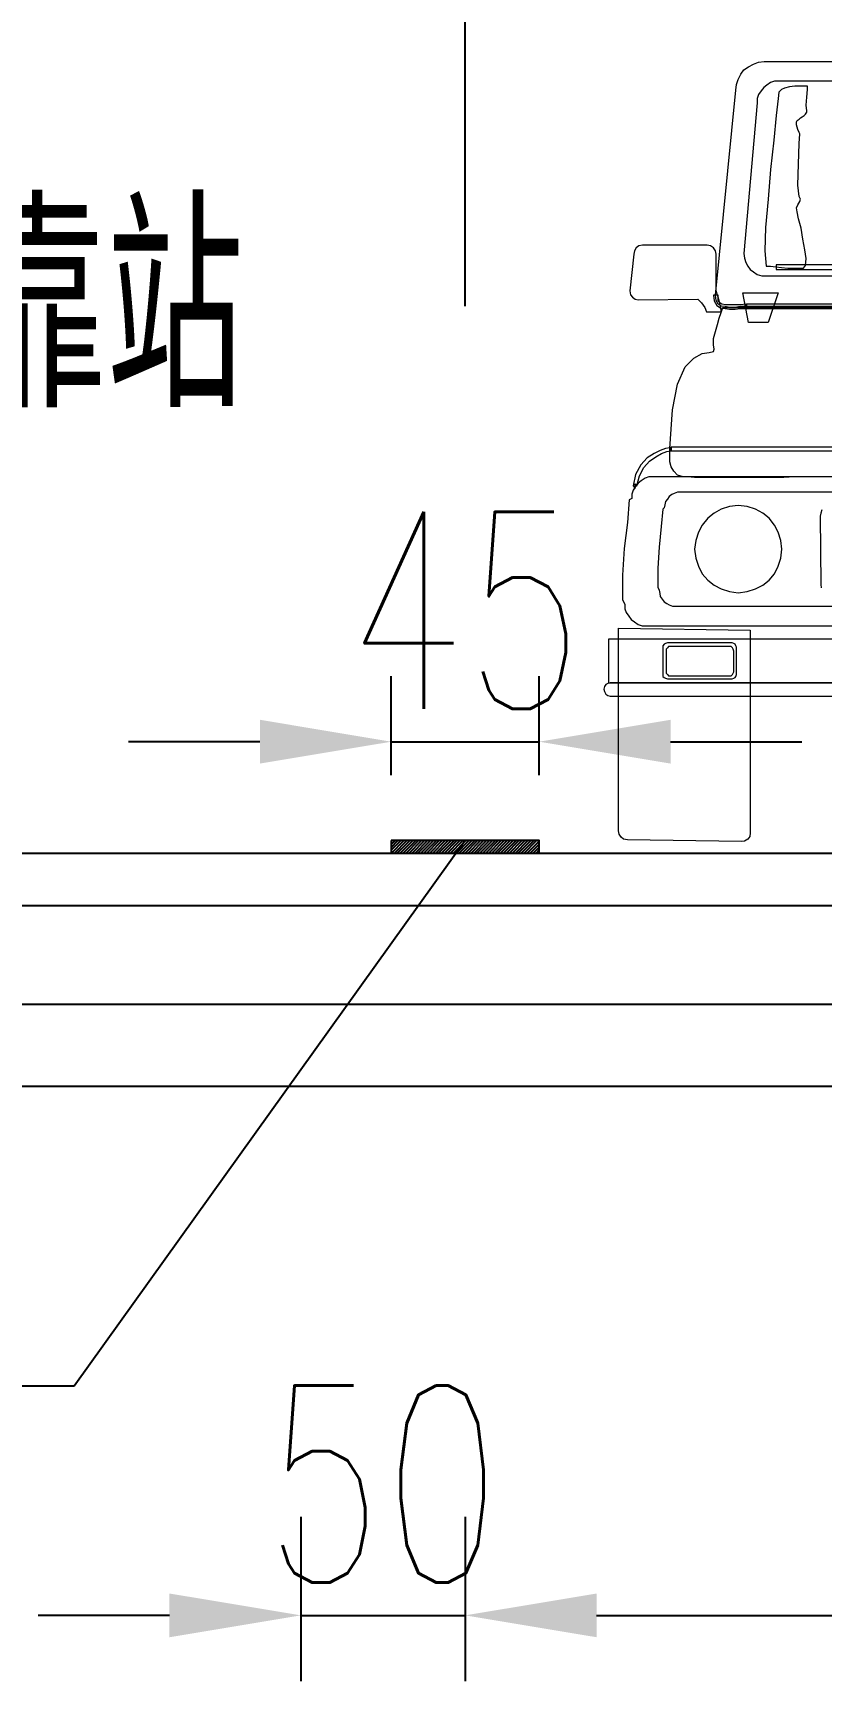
# Model space of a CAD drawing. Extents: x -941089 to 947074, y -2579987 to 8.
# Drawn here: x 2106.74 to 2118.73, y -223.98 to -198.88 of the extents above; entities that cross this region are included whole.
import ezdxf

# ---------------------------------------------------------------- set-up
doc = ezdxf.new("R2010")
doc.units = 0
doc.header["$LTSCALE"] = 5
doc.header["$PDMODE"] = 32
doc.header["$PDSIZE"] = 0.3
doc.layers.get('0').update_dxf_attribs({"linetype": 'CONTINUOUS'})
doc.layers.get('Defpoints').update_dxf_attribs({"linetype": 'CONTINUOUS'})
for name, color, linetype in [('尺寸', 2, 'CONTINUOUS'), ('尺寸标注', 7, 'CONTINUOUS'), ('文字', 7, 'CONTINUOUS')]:
    doc.layers.add(name, color=color, linetype=linetype)
doc.layers.add('标注', color=4, linetype='CONTINUOUS', lineweight=15)
doc.layers.add('车人', color=7, linetype='CONTINUOUS', lineweight=9)
doc.styles.get("Standard").update_dxf_attribs({"font": 'simplex1.shx', "width": 0.7, "bigfont": 'hztxt.shx'})
doc.dimstyles.new('比例1：200', dxfattribs={"dimtxt": 3, "dimasz": 2, "dimexe": 1, "dimexo": 1, "dimgap": 0.5, "dimtad": 1, "dimlfac": 20, "dimzin": 13, "dimdsep": 46, "dimtxsty": 'Standard', "dimcen": -0.09, "dimclrd": 256, "dimclre": 256, "dimclrt": 4, "dimaunit": 1, "dimadec": 0, "dimazin": 0, "dimtfac": 0.0005, "dimtix": 1, "dimtmove": 2, "dimatfit": 3, "dimfxl": 0, "dimtolj": 1, "dimtzin": 13, "dimarcsym": 0})

# ---------------------------------------------------------------- blocks, each defined once
blk = doc.blocks.new('carbb')
at = {"layer": '车人', "color": 143}
for p, q in [((-0.688, 2.0059), (-0.6735, 2.0077)), ((-0.6735, 2.0077), (-0.0306, 2.0077)), ((-0.7394, 1.9625), (-0.7329, 1.9755)), ((-0.7329, 1.9755), (-0.725, 1.9867)), ((-0.725, 1.9867), (-0.7137, 1.9947)), ((-0.7137, 1.9947), (-0.7007, 2.0012)), ((-0.7007, 2.0012), (-0.688, 2.0059)), ((-0.7974, 1.4148), (-0.7459, 1.9353)), ((-0.7459, 1.9353), (-0.7442, 1.9498)), ((-0.7442, 1.9498), (-0.7394, 1.9625)), ((-0.688, 1.924), (-0.6913, 1.9143)), ((-0.6815, 1.9338), (-0.688, 1.924)), ((-0.675, 1.9418), (-0.6815, 1.9338)), ((-0.667, 1.9483), (-0.675, 1.9418)), ((-0.6576, 1.9545), (-0.667, 1.9483)), ((-0.6478, 1.9577), (-0.6576, 1.9545)), ((-0.6366, 1.9577), (-0.6478, 1.9577)), ((-0.6366, 1.9305), (-0.6381, 1.9143)), ((-0.0306, 1.9577), (-0.6366, 1.9577)), ((-0.6301, 1.9368), (-0.6366, 1.9305)), ((-0.6366, 1.9305), (-0.6366, 1.9305)), ((-0.6221, 1.94), (-0.6301, 1.9368)), ((-0.6094, 1.9433), (-0.6221, 1.94)), ((-0.5964, 1.945), (-0.6094, 1.9433)), ((-0.5851, 1.945), (-0.5964, 1.945)), ((-0.5739, 1.945), (-0.5851, 1.945)), ((-0.5659, 1.945), (-0.5739, 1.945)), ((-0.5642, 1.945), (-0.5659, 1.945)), ((-0.5659, 1.9175), (-0.5642, 1.9368)), ((-0.5642, 1.9368), (-0.5642, 1.945)), ((-0.6913, 1.9031), (-0.725, 1.5206)), ((-0.6913, 1.9143), (-0.6913, 1.9031)), ((-0.6381, 1.9143), (-0.6431, 1.8711)), ((-0.5674, 1.8968), (-0.5659, 1.9175)), ((-0.5659, 1.8824), (-0.5674, 1.8968)), ((-0.5659, 1.8791), (-0.5659, 1.8824)), ((-0.6431, 1.8711), (-0.6493, 1.8085)), ((-0.5916, 1.8549), (-0.5899, 1.8581)), ((-0.5916, 1.8469), (-0.5916, 1.8549)), ((-0.5884, 1.8357), (-0.5916, 1.8469)), ((-0.5899, 1.8581), (-0.5851, 1.8614)), ((-0.5851, 1.8614), (-0.5819, 1.8646)), ((-0.5819, 1.8646), (-0.5772, 1.8679)), ((-0.5772, 1.8679), (-0.5721, 1.8711)), ((-0.5721, 1.8711), (-0.5692, 1.8741)), ((-0.5692, 1.8741), (-0.5659, 1.8791)), ((-0.6493, 1.8085), (-0.6576, 1.7343)), ((-0.5851, 1.8277), (-0.5884, 1.8357)), ((-0.5866, 1.7473), (-0.5851, 1.8002)), ((-0.5837, 1.8244), (-0.5851, 1.8277)), ((-0.5851, 1.8002), (-0.5837, 1.8244)), ((-0.6576, 1.7343), (-0.6638, 1.6589)), ((-0.5884, 1.6944), (-0.5866, 1.7473)), ((-0.5851, 1.6654), (-0.5884, 1.6944)), ((-0.6638, 1.6589), (-0.6703, 1.5865)), ((-0.5916, 1.6364), (-0.5884, 1.6444)), ((-0.5899, 1.6267), (-0.5916, 1.6364)), ((-0.5884, 1.6444), (-0.5837, 1.6524)), ((-0.5819, 1.6589), (-0.5851, 1.6654)), ((-0.5837, 1.6524), (-0.5819, 1.6589)), ((-0.5866, 1.6089), (-0.5899, 1.6267)), ((-0.5804, 1.585), (-0.5866, 1.6089)), ((-0.6703, 1.5865), (-0.672, 1.5271)), ((-0.5754, 1.5575), (-0.5804, 1.585)), ((-0.5707, 1.5303), (-0.5754, 1.5575)), ((-1.0046, 1.5191), (-1.0143, 1.426)), ((-1.0031, 1.5271), (-1.0046, 1.5191)), ((-0.9981, 1.5351), (-1.0031, 1.5271)), ((-0.9916, 1.5401), (-0.9981, 1.5351)), ((-0.9821, 1.5416), (-0.9916, 1.5401)), ((-0.8181, 1.5416), (-0.9821, 1.5416)), ((-0.8101, 1.5401), (-0.8181, 1.5416)), ((-0.8021, 1.5351), (-0.8101, 1.5401)), ((-0.7974, 1.5271), (-0.8021, 1.5351)), ((-0.7956, 1.5191), (-0.7974, 1.5271)), ((-0.7956, 1.426), (-0.7956, 1.5191)), ((-0.725, 1.5206), (-0.7235, 1.5093)), ((-0.7235, 1.5093), (-0.7202, 1.4981)), ((-0.672, 1.5271), (-0.6688, 1.4886)), ((-0.5674, 1.5079), (-0.5707, 1.5303)), ((-0.5692, 1.4901), (-0.5674, 1.5079)), ((-0.7202, 1.4981), (-0.7152, 1.4886)), ((-0.7152, 1.4886), (-0.709, 1.4804)), ((-0.709, 1.4804), (-0.7007, 1.4742)), ((-0.7007, 1.4742), (-0.6913, 1.4677)), ((-0.6913, 1.4677), (-0.68, 1.4644)), ((-0.68, 1.4644), (-0.6688, 1.4644)), ((-0.6688, 1.4886), (-0.6655, 1.4886)), ((-0.6688, 1.4644), (-0.0179, 1.4644)), ((-0.6655, 1.4886), (-0.6576, 1.4886)), ((-0.6576, 1.4886), (-0.6446, 1.4869)), ((-0.6446, 1.4869), (-0.6301, 1.4854)), ((-0.0194, 1.4916), (-0.6431, 1.4916)), ((-0.6431, 1.4916), (-0.6431, 1.4804)), ((-0.6431, 1.4804), (-0.0194, 1.4804)), ((-0.6301, 1.4854), (-0.6141, 1.4836)), ((-0.6141, 1.4836), (-0.5979, 1.4836)), ((-0.5979, 1.4836), (-0.5851, 1.4836)), ((-0.5851, 1.4836), (-0.5739, 1.4836)), ((-0.5739, 1.4836), (-0.5692, 1.4901)), ((-1.0143, 1.426), (-1.0126, 1.4162)), ((-0.7956, 1.426), (-0.7956, 1.426)), ((-0.7876, 1.4017), (-0.7956, 1.426)), ((-1.0126, 1.4162), (-1.0078, 1.4097)), ((-1.0078, 1.4097), (-1.0013, 1.405)), ((-1.0013, 1.405), (-0.9933, 1.4032)), ((-0.9933, 1.4032), (-0.8423, 1.405)), ((-0.8423, 1.405), (-0.839, 1.4017)), ((-0.839, 1.4017), (-0.8325, 1.3952)), ((-0.8325, 1.3952), (-0.8246, 1.384)), ((-0.8246, 1.384), (-0.8198, 1.3728)), ((-0.8021, 1.4148), (-0.8021, 1.4148)), ((-0.7923, 1.4148), (-0.8021, 1.4148)), ((-0.8021, 1.4148), (-0.8006, 1.4003)), ((-0.8021, 1.4148), (-0.8021, 1.4148)), ((-0.8006, 1.4003), (-0.7941, 1.389)), ((-0.7956, 1.4017), (-0.7974, 1.4148)), ((-0.7909, 1.392), (-0.7956, 1.4017)), ((-0.7941, 1.389), (-0.7844, 1.3825)), ((-0.7909, 1.4148), (-0.7923, 1.4148)), ((-0.7909, 1.4017), (-0.7909, 1.4148)), ((-0.7861, 1.3952), (-0.7909, 1.4017)), ((-0.7829, 1.3873), (-0.7909, 1.392)), ((-0.7844, 1.3858), (-0.7876, 1.4017)), ((-0.7811, 1.392), (-0.7861, 1.3952)), ((-0.7829, 1.376), (-0.7844, 1.3858)), ((-0.7844, 1.3825), (-0.7731, 1.3808)), ((-0.7731, 1.3858), (-0.7829, 1.3873)), ((-0.7829, 1.3713), (-0.7796, 1.3808)), ((-0.7717, 1.3905), (-0.7811, 1.392)), ((-0.7796, 1.3808), (-0.7779, 1.384)), ((-0.7779, 1.384), (0.7485, 1.3825)), ((-0.7619, 1.384), (-0.7731, 1.3858)), ((-0.7731, 1.3808), (-0.7619, 1.3793)), ((-0.7619, 1.3905), (-0.7717, 1.3905)), ((-0.7474, 1.3905), (-0.7619, 1.3905)), ((-0.7474, 1.384), (-0.7619, 1.384)), ((-0.7347, 1.3905), (-0.7474, 1.3905)), ((-0.7347, 1.3858), (-0.7474, 1.384)), ((-0.7474, 1.3793), (-0.7347, 1.3808)), ((-0.7184, 1.392), (-0.7347, 1.3905)), ((-0.7184, 1.3858), (-0.7347, 1.3858)), ((-0.7347, 1.3808), (-0.7184, 1.3808)), ((-0.7282, 1.421), (-0.7282, 1.421)), ((-0.7137, 1.3456), (-0.7282, 1.421)), ((-0.7282, 1.421), (-0.6381, 1.421)), ((-0.0179, 1.392), (-0.7184, 1.392)), ((-0.7184, 1.3808), (-0.7184, 1.392)), ((-0.7184, 1.392), (-0.7184, 1.3808)), ((-0.7184, 1.392), (-0.7184, 1.392)), ((-0.0179, 1.3858), (-0.7184, 1.3858)), ((-0.7184, 1.3808), (-0.0179, 1.3808)), ((-0.7184, 1.3808), (-0.7184, 1.3808)), ((-0.7184, 1.3808), (-0.7184, 1.3808)), ((-0.6381, 1.421), (-0.6638, 1.3456)), ((-0.8198, 1.3728), (-0.7829, 1.3728)), ((-0.7974, 1.3231), (-0.7923, 1.3406)), ((-0.7923, 1.3406), (-0.7876, 1.3568)), ((-0.7876, 1.3568), (-0.7829, 1.3713)), ((-0.7829, 1.3728), (-0.7829, 1.376)), ((-0.7619, 1.3793), (-0.7474, 1.3793)), ((-0.6638, 1.3456), (-0.7137, 1.3456)), ((-0.8021, 1.3054), (-0.7974, 1.3231)), ((-0.8021, 1.2891), (-0.8021, 1.3054)), ((-0.8745, 1.233), (-0.8518, 1.2554)), ((-0.8518, 1.2554), (-0.8311, 1.2667)), ((-0.8311, 1.2667), (-0.8133, 1.2699)), ((-0.8133, 1.2699), (-0.8021, 1.2717)), ((-0.8006, 1.2779), (-0.8021, 1.2891)), ((-0.8021, 1.2717), (-0.8006, 1.2779)), ((-0.8937, 1.1895), (-0.8745, 1.233)), ((-0.9064, 1.1236), (-0.8937, 1.1895)), ((-0.9129, 1.0258), (-0.9064, 1.1236)), ((-0.9531, 1.0131), (-0.9709, 1.0018)), ((-0.9644, 0.9938), (-0.9484, 1.0051)), ((-0.9372, 1.021), (-0.9531, 1.0131)), ((-0.9484, 1.0051), (-0.9339, 1.0131)), ((-0.9242, 1.0258), (-0.9372, 1.021)), ((-0.9339, 1.0131), (-0.9209, 1.0181)), ((-0.9129, 1.0272), (-0.9242, 1.0258)), ((-0.9209, 1.0181), (-0.9115, 1.0196)), ((-0.9097, 1.029), (-0.9129, 1.0272)), ((-0.9129, 1.0225), (-0.9129, 1.0258)), ((-0.9129, 1.0163), (-0.9129, 1.0225)), ((-0.9129, 1.0051), (-0.9129, 1.0163)), ((-0.9129, 0.9924), (-0.9129, 1.0051)), ((-0.9115, 1.0196), (-0.9097, 1.0196)), ((-0.0147, 1.029), (-0.9097, 1.029)), ((-0.9097, 1.0196), (-0.9097, 1.029)), ((-0.9097, 1.029), (-0.9097, 1.0196)), ((-0.9097, 1.029), (-0.9097, 1.029)), ((-0.9097, 1.0196), (-0.0147, 1.0196)), ((-0.9097, 1.0196), (-0.9097, 1.0196)), ((-0.9097, 1.0196), (-0.9097, 1.0196)), ((-0.9868, 0.9841), (-0.9998, 0.9601)), ((-0.9901, 0.9569), (-0.9789, 0.9779)), ((-0.9709, 1.0018), (-0.9868, 0.9841)), ((-0.9789, 0.9779), (-0.9644, 0.9938)), ((-0.9097, 0.9794), (-0.9129, 0.9924)), ((-0.9032, 0.9681), (-0.9097, 0.9794)), ((-0.8937, 0.9584), (-0.9032, 0.9681)), ((-0.9998, 0.9601), (-1.0061, 0.9312)), ((-1.0061, 0.9312), (-1.0013, 0.9247)), ((-0.9998, 0.9297), (-1.0061, 0.9199)), ((-1.0013, 0.9359), (-1.0013, 0.9359)), ((-1.0013, 0.9247), (-1.0013, 0.9359)), ((-1.0013, 0.9359), (-0.9966, 0.9312)), ((-0.9933, 0.9377), (-0.9998, 0.9297)), ((-0.9966, 0.9312), (-0.9901, 0.9569)), ((-0.9854, 0.9442), (-0.9933, 0.9377)), ((-0.9756, 0.9504), (-0.9854, 0.9442)), ((-0.9661, 0.9536), (-0.9756, 0.9504)), ((-0.9546, 0.9536), (-0.9661, 0.9536)), ((-0.0161, 0.9536), (-0.9546, 0.9536)), ((-0.8792, 0.9536), (-0.8937, 0.9584)), ((-0.868, 0.9536), (-0.8792, 0.9536)), ((-0.8503, 0.9522), (-0.868, 0.9536)), ((-0.8293, 0.9522), (-0.8503, 0.9522)), ((-0.8036, 0.9522), (-0.8293, 0.9522)), ((-0.7764, 0.9522), (-0.8036, 0.9522)), ((-0.7459, 0.9522), (-0.7764, 0.9522)), ((-0.7152, 0.9522), (-0.7459, 0.9522)), ((-0.6833, 0.9522), (-0.7152, 0.9522)), ((-0.6525, 0.9522), (-0.6833, 0.9522)), ((-0.6236, 0.9522), (-0.6525, 0.9522)), ((-0.5964, 0.9536), (-0.6236, 0.9522)), ((-0.5707, 0.9536), (-0.5964, 0.9536)), ((-0.5514, 0.9536), (-0.5707, 0.9536)), ((-0.5352, 0.9536), (-0.5514, 0.9536)), ((-0.5257, 0.9536), (-0.5352, 0.9536)), ((-1.0158, 0.8957), (-1.0205, 0.8381)), ((-1.0093, 0.899), (-1.0158, 0.8957)), ((-1.0061, 0.9199), (-1.0093, 0.9102)), ((-1.0093, 0.9102), (-1.0093, 0.899)), ((-0.9259, 0.883), (-0.9274, 0.875)), ((-0.9242, 0.891), (-0.9259, 0.883)), ((-0.9194, 0.8975), (-0.9242, 0.891)), ((-0.9147, 0.904), (-0.9194, 0.8975)), ((-0.9082, 0.9087), (-0.9147, 0.904)), ((-0.9017, 0.912), (-0.9082, 0.9087)), ((-0.8937, 0.9152), (-0.9017, 0.912)), ((-0.8857, 0.9152), (-0.8937, 0.9152)), ((-0.0161, 0.9152), (-0.8857, 0.9152)), ((-0.7394, 0.8815), (-0.7619, 0.8783)), ((-0.717, 0.8783), (-0.7394, 0.8815)), ((-1.0205, 0.8381), (-1.0288, 0.7722)), ((-0.9307, 0.8718), (-0.9354, 0.8283)), ((-0.9274, 0.875), (-0.9307, 0.8718)), ((-0.8166, 0.8493), (-0.8311, 0.8316)), ((-0.8006, 0.862), (-0.8166, 0.8493)), ((-0.7829, 0.8718), (-0.8006, 0.862)), ((-0.7619, 0.8783), (-0.7829, 0.8718)), ((-0.696, 0.8718), (-0.717, 0.8783)), ((-0.6768, 0.862), (-0.696, 0.8718)), ((-0.6608, 0.8493), (-0.6768, 0.862)), ((-0.6478, 0.8316), (-0.6608, 0.8493)), ((-0.5305, 0.862), (-0.5322, 0.854)), ((-0.5322, 0.854), (-0.5305, 0.6805)), ((-0.5272, 0.87), (-0.5305, 0.862)), ((-0.9354, 0.8283), (-0.9404, 0.7754)), ((-0.8405, 0.8138), (-0.847, 0.7928)), ((-0.8311, 0.8316), (-0.8405, 0.8138)), ((-0.6381, 0.8138), (-0.6478, 0.8316)), ((-0.6318, 0.7928), (-0.6381, 0.8138)), ((-1.0288, 0.7722), (-1.0335, 0.7045)), ((-0.9404, 0.7754), (-0.9434, 0.7222)), ((-0.847, 0.7928), (-0.8503, 0.7704)), ((-0.8503, 0.7704), (-0.847, 0.7479)), ((-0.6286, 0.7704), (-0.6318, 0.7928)), ((-0.6318, 0.7479), (-0.6286, 0.7704)), ((-0.9434, 0.7222), (-0.9434, 0.674)), ((-0.847, 0.7479), (-0.8405, 0.7272)), ((-0.8405, 0.7272), (-0.8311, 0.7077)), ((-0.6478, 0.7077), (-0.6381, 0.7272)), ((-0.6381, 0.7272), (-0.6318, 0.7479)), ((-1.0335, 0.7045), (-1.0335, 0.6418)), ((-0.9434, 0.674), (-0.9404, 0.666)), ((-0.8311, 0.7077), (-0.8166, 0.6918)), ((-0.8166, 0.6918), (-0.8006, 0.6787)), ((-0.8006, 0.6787), (-0.7829, 0.6693)), ((-0.7829, 0.6693), (-0.7619, 0.6628)), ((-0.717, 0.6628), (-0.696, 0.6693)), ((-0.696, 0.6693), (-0.6768, 0.6787)), ((-0.6768, 0.6787), (-0.6608, 0.6918)), ((-0.6608, 0.6918), (-0.6478, 0.7077)), ((-0.5305, 0.6805), (-0.529, 0.6725)), ((-1.0335, 0.6418), (-1.027, 0.6306)), ((-1.027, 0.6306), (-1.027, 0.6193)), ((-0.9404, 0.666), (-0.9387, 0.6581)), ((-0.9387, 0.6581), (-0.9372, 0.6501)), ((-0.9372, 0.6501), (-0.9322, 0.6436)), ((-0.9322, 0.6436), (-0.9274, 0.6371)), ((-0.9274, 0.6371), (-0.9209, 0.6323)), ((-0.9209, 0.6323), (-0.9147, 0.6291)), ((-0.9147, 0.6291), (-0.9064, 0.6258)), ((-0.7619, 0.6628), (-0.7394, 0.6595)), ((-0.7394, 0.6595), (-0.717, 0.6628)), ((-0.7394, 0.6595), (-0.7394, 0.6595)), ((-1.027, 0.6193), (-1.0238, 0.6099)), ((-1.0238, 0.6099), (-1.0173, 0.6001)), ((-1.0173, 0.6001), (-1.0111, 0.5921)), ((-1.0111, 0.5921), (-1.0031, 0.5856)), ((-1.0031, 0.5856), (-0.9933, 0.5791)), ((-0.9064, 0.6258), (-0.8985, 0.6258)), ((-0.8985, 0.6258), (-0.0179, 0.6258)), ((-1.043, 0.5697), (-0.709, 0.5647)), ((-1.043, 0.0554), (-1.043, 0.5697)), ((-0.9933, 0.5791), (-0.9836, 0.5762)), ((-0.9836, 0.5762), (-0.9724, 0.5762)), ((-0.9724, 0.5762), (-0.4131, 0.5762)), ((-0.709, 0.5647), (-0.709, 0.5647)), ((-0.709, 0.5647), (-0.709, 0.0506)), ((-0.0147, 0.5422), (-1.0687, 0.5422)), ((-1.0687, 0.5422), (-1.0687, 0.4313)), ((-0.9274, 0.5295), (-0.9307, 0.5247)), ((-0.9307, 0.5247), (-0.9307, 0.5215)), ((-0.9307, 0.5215), (-0.9307, 0.4523)), ((-0.9242, 0.531), (-0.9274, 0.5295)), ((-0.9194, 0.5327), (-0.9242, 0.531)), ((-0.9194, 0.5197), (-0.9227, 0.5165)), ((-0.9227, 0.5165), (-0.9227, 0.5117)), ((-0.9227, 0.5117), (-0.9227, 0.4588)), ((-0.7554, 0.5327), (-0.9194, 0.5327)), ((-0.9162, 0.523), (-0.9194, 0.5197)), ((-0.9115, 0.523), (-0.9162, 0.523)), ((-0.7619, 0.523), (-0.9115, 0.523)), ((-0.7572, 0.523), (-0.7619, 0.523)), ((-0.7539, 0.5197), (-0.7572, 0.523)), ((-0.7507, 0.531), (-0.7554, 0.5327)), ((-0.7521, 0.5165), (-0.7539, 0.5197)), ((-0.7507, 0.5117), (-0.7521, 0.5165)), ((-0.7474, 0.5295), (-0.7507, 0.531)), ((-0.7507, 0.4588), (-0.7507, 0.5117)), ((-0.7459, 0.5247), (-0.7474, 0.5295)), ((-0.7442, 0.5215), (-0.7459, 0.5247)), ((-0.7442, 0.4523), (-0.7442, 0.5215)), ((-1.0785, 0.4219), (-1.0802, 0.4154)), ((-1.0752, 0.4266), (-1.0785, 0.4219)), ((-1.0705, 0.4299), (-1.0752, 0.4266)), ((-1.064, 0.4313), (-1.0705, 0.4299)), ((-1.0687, 0.4313), (-0.0132, 0.4313)), ((-0.0194, 0.4313), (-1.064, 0.4313)), ((-0.9307, 0.4523), (-0.9307, 0.4476)), ((-0.9307, 0.4476), (-0.9274, 0.4444)), ((-0.9274, 0.4444), (-0.9242, 0.4426)), ((-0.9242, 0.4426), (-0.9194, 0.4411)), ((-0.9227, 0.4588), (-0.9227, 0.4556)), ((-0.9227, 0.4556), (-0.9194, 0.4523)), ((-0.9194, 0.4523), (-0.9162, 0.4491)), ((-0.9194, 0.4411), (-0.7554, 0.4411)), ((-0.9162, 0.4491), (-0.9115, 0.4491)), ((-0.9115, 0.4491), (-0.7619, 0.4491)), ((-0.7619, 0.4491), (-0.7619, 0.4491)), ((-0.7619, 0.4491), (-0.7572, 0.4491)), ((-0.7572, 0.4491), (-0.7539, 0.4523)), ((-0.7554, 0.4411), (-0.7507, 0.4426)), ((-0.7554, 0.4411), (-0.7554, 0.4411)), ((-0.7539, 0.4523), (-0.7521, 0.4556)), ((-0.7521, 0.4556), (-0.7507, 0.4588)), ((-0.7507, 0.4426), (-0.7474, 0.4444)), ((-0.7474, 0.4444), (-0.7459, 0.4476)), ((-0.7459, 0.4476), (-0.7442, 0.4523)), ((-1.0802, 0.4154), (-1.0785, 0.4089)), ((-1.0802, 0.4154), (-1.0802, 0.4154)), ((-1.0785, 0.4089), (-1.0752, 0.4024)), ((-1.0752, 0.4024), (-1.0705, 0.3991)), ((-1.0705, 0.3991), (-1.064, 0.3976)), ((-1.064, 0.3976), (-0.0161, 0.3976)), ((-1.0415, 0.0474), (-1.043, 0.0554)), ((-1.0368, 0.0394), (-1.0415, 0.0474)), ((-0.709, 0.0506), (-0.7105, 0.0409)), ((-1.0303, 0.0344), (-1.0368, 0.0394)), ((-1.0205, 0.0329), (-1.0303, 0.0344)), ((-0.7315, 0.0282), (-1.0205, 0.0329)), ((-0.7235, 0.0296), (-0.7315, 0.0282)), ((-0.7152, 0.0344), (-0.7235, 0.0296)), ((-0.7105, 0.0409), (-0.7152, 0.0344))]:
    blk.add_line(p, q, dxfattribs=at)
blk = doc.blocks.new('*D71')
at = {"layer": 'Defpoints', "color": 0}
for p in [(2113.32, -197.043), (2093.32, -211.372), (2113.32, -211.372)]:
    blk.add_point(p, dxfattribs=at)
at = {"layer": '标注', "lineweight": -2}
for p, q in [((2093.32, -203.043), (2093.32, -196.043)), ((2113.32, -203.043), (2113.32, -196.043)), ((2095.32, -197.043), (2111.32, -197.043))]:
    blk.add_line(p, q, dxfattribs=at)
at = {"layer": '标注'}
for points in [[(2095.32, -196.71), (2095.32, -197.377), (2093.32, -197.043)], [(2111.32, -196.71), (2111.32, -197.377), (2113.32, -197.043)]]:
    blk.add_solid(points, dxfattribs=at)
at = {"layer": '标注', "color": 4, "insert": (2103.32, -195.043), "char_height": 3, "attachment_point": 5}
blk.add_mtext('\\A1;50+350', dxfattribs=at)
blk = doc.blocks.new('*D91')
at = {"layer": 'Defpoints', "color": 0}
for p in [(2110.82, -220.479), (2113.32, -220.479), (2113.32, -222.979)]:
    blk.add_point(p, dxfattribs=at)
at = {"layer": '标注', "lineweight": -2}
for p, q in [((2110.82, -221.479), (2110.82, -223.979)), ((2113.32, -221.479), (2113.32, -223.979)), ((2108.82, -222.979), (2106.82, -222.979)), ((2110.82, -222.979), (2113.32, -222.979)), ((2115.32, -222.979), (2117.32, -222.979))]:
    blk.add_line(p, q, dxfattribs=at)
at = {"layer": '标注'}
for points in [[(2108.82, -222.646), (2108.82, -223.312), (2110.82, -222.979)], [(2115.32, -222.646), (2115.32, -223.312), (2113.32, -222.979)]]:
    blk.add_solid(points, dxfattribs=at)
at = {"layer": '标注', "color": 4, "insert": (2112.07, -220.979), "char_height": 3, "attachment_point": 5}
blk.add_mtext('\\A1;50', dxfattribs=at)
blk = doc.blocks.new('*D92')
at = {"layer": 'Defpoints', "color": 0}
for p in [(2113.32, -220.479), (2132.07, -220.479), (2132.07, -222.979)]:
    blk.add_point(p, dxfattribs=at)
at = {"layer": '标注', "lineweight": -2}
for p, q in [((2113.32, -221.479), (2113.32, -223.979)), ((2132.07, -221.479), (2132.07, -223.979)), ((2115.32, -222.979), (2130.07, -222.979))]:
    blk.add_line(p, q, dxfattribs=at)
at = {"layer": '标注'}
for points in [[(2115.32, -222.646), (2115.32, -223.312), (2113.32, -222.979)], [(2130.07, -222.646), (2130.07, -223.312), (2132.07, -222.979)]]:
    blk.add_solid(points, dxfattribs=at)
at = {"layer": '标注', "color": 4, "insert": (2122.695, -220.979), "char_height": 3, "attachment_point": 5}
blk.add_mtext('\\A1;375', dxfattribs=at)
blk = doc.blocks.new('*D96')
at = {"layer": 'Defpoints', "color": 0}
for p in [(2114.445, -209.676), (2112.195, -211.183), (2114.445, -211.183)]:
    blk.add_point(p, dxfattribs=at)
at = {"layer": '标注', "lineweight": -2}
for p, q in [((2112.195, -210.183), (2112.195, -208.676)), ((2114.445, -210.183), (2114.445, -208.676)), ((2110.195, -209.676), (2108.195, -209.676)), ((2112.195, -209.676), (2114.445, -209.676)), ((2116.445, -209.676), (2118.445, -209.676))]:
    blk.add_line(p, q, dxfattribs=at)
at = {"layer": '标注'}
for points in [[(2110.195, -209.342), (2110.195, -210.009), (2112.195, -209.676)], [(2116.445, -209.342), (2116.445, -210.009), (2114.445, -209.676)]]:
    blk.add_solid(points, dxfattribs=at)
at = {"layer": '标注', "color": 4, "insert": (2113.32, -207.676), "char_height": 3, "attachment_point": 5}
blk.add_mtext('\\A1;45', dxfattribs=at)

msp = doc.modelspace()

# ---------------------------------------------------------------- hatches: boundary and pattern name
at = {"layer": '尺寸标注'}
h = msp.add_hatch(dxfattribs=at)
h.set_pattern_fill('ANSI31', color=256, scale=0.01, style=0)
h.set_pattern_definition([(45, (0.14458, -109.701927), (-0.0224506403, 0.0224506403), [])])
h.paths.add_polyline_path([(2112.19519, -211.18251), (2112.19519, -211.37218), (2114.44519, -211.37218), (2114.44519, -211.18251)])

# ---------------------------------------------------------------- linework, layer by layer
for p, q in [((2093.32019, -211.37218), (2129.57019, -211.37218)), ((2109.27838, -211.37218), (2109.79741, -211.37218)), ((2109.27838, -211.37218), (2109.79741, -211.37218)), ((2094.57019, -212.17218), (2131.23096, -212.17218)), ((2091.27838, -213.67218), (2131.23096, -213.67218)), ((2091.27838, -214.92218), (2131.23096, -214.92218))]:
    msp.add_line(p, q)
at = {"layer": '尺寸', "linetype": 'Continuous'}
for p, q in [((2113.32019, -211.18251), (2107.36976, -219.48891)), ((2107.36976, -219.48891), (2096.28492, -219.48891))]:
    msp.add_line(p, q, dxfattribs=at)
at = {"layer": '尺寸标注'}
msp.add_lwpolyline([(2112.19519, -211.18251), (2112.19519, -211.37218), (2114.44519, -211.37218), (2114.44519, -211.18251), (2112.19519, -211.18251)], dxfattribs=at)

# ---------------------------------------------------------------- block references
at = {"layer": '车人', "xscale": 6.000000000000455, "yscale": 6.000000000000227, "zscale": 6.000000000000001}
msp.add_blockref('carbb', (2121.91246, -211.36657), dxfattribs=at)

# ---------------------------------------------------------------- texts
at = {"layer": '文字', "width": 0.7}
msp.add_text('港湾式停靠站', height=3, dxfattribs=at).set_placement((2097.353, -204.58332))

# ---------------------------------------------------------------- dimensions: what is measured, and where the dimension line sits
at = {"layer": '标注'}
dim = msp.add_linear_dim(base=(2113.32019, -197.04332), p1=(2093.32019, -211.37218), p2=(2113.32019, -211.37218), text='50+350', dimstyle='比例1：200', dxfattribs=at)
dim.commit()
dim.dimension.update_dxf_attribs({"geometry": '*D71', "text_midpoint": (2103.32019, -195.04332)})
for base, p1, p2, picture, middle in [((2114.44519, -209.67556), (2112.19519, -211.18251), (2114.44519, -211.18251), '*D96', (2113.32019, -207.67556)), ((2113.32019, -222.97887), (2110.82019, -220.47887), (2113.32019, -220.47887), '*D91', (2112.07019, -220.97887)), ((2132.07019, -222.97887), (2113.32019, -220.47887), (2132.07019, -220.47887), '*D92', (2122.69519, -220.97887))]:
    dim = msp.add_linear_dim(base=base, p1=p1, p2=p2, dimstyle='比例1：200', dxfattribs=at)
    dim.commit()
    dim.dimension.update_dxf_attribs({"geometry": picture, "text_midpoint": middle})

doc.saveas('drawing.dxf')
